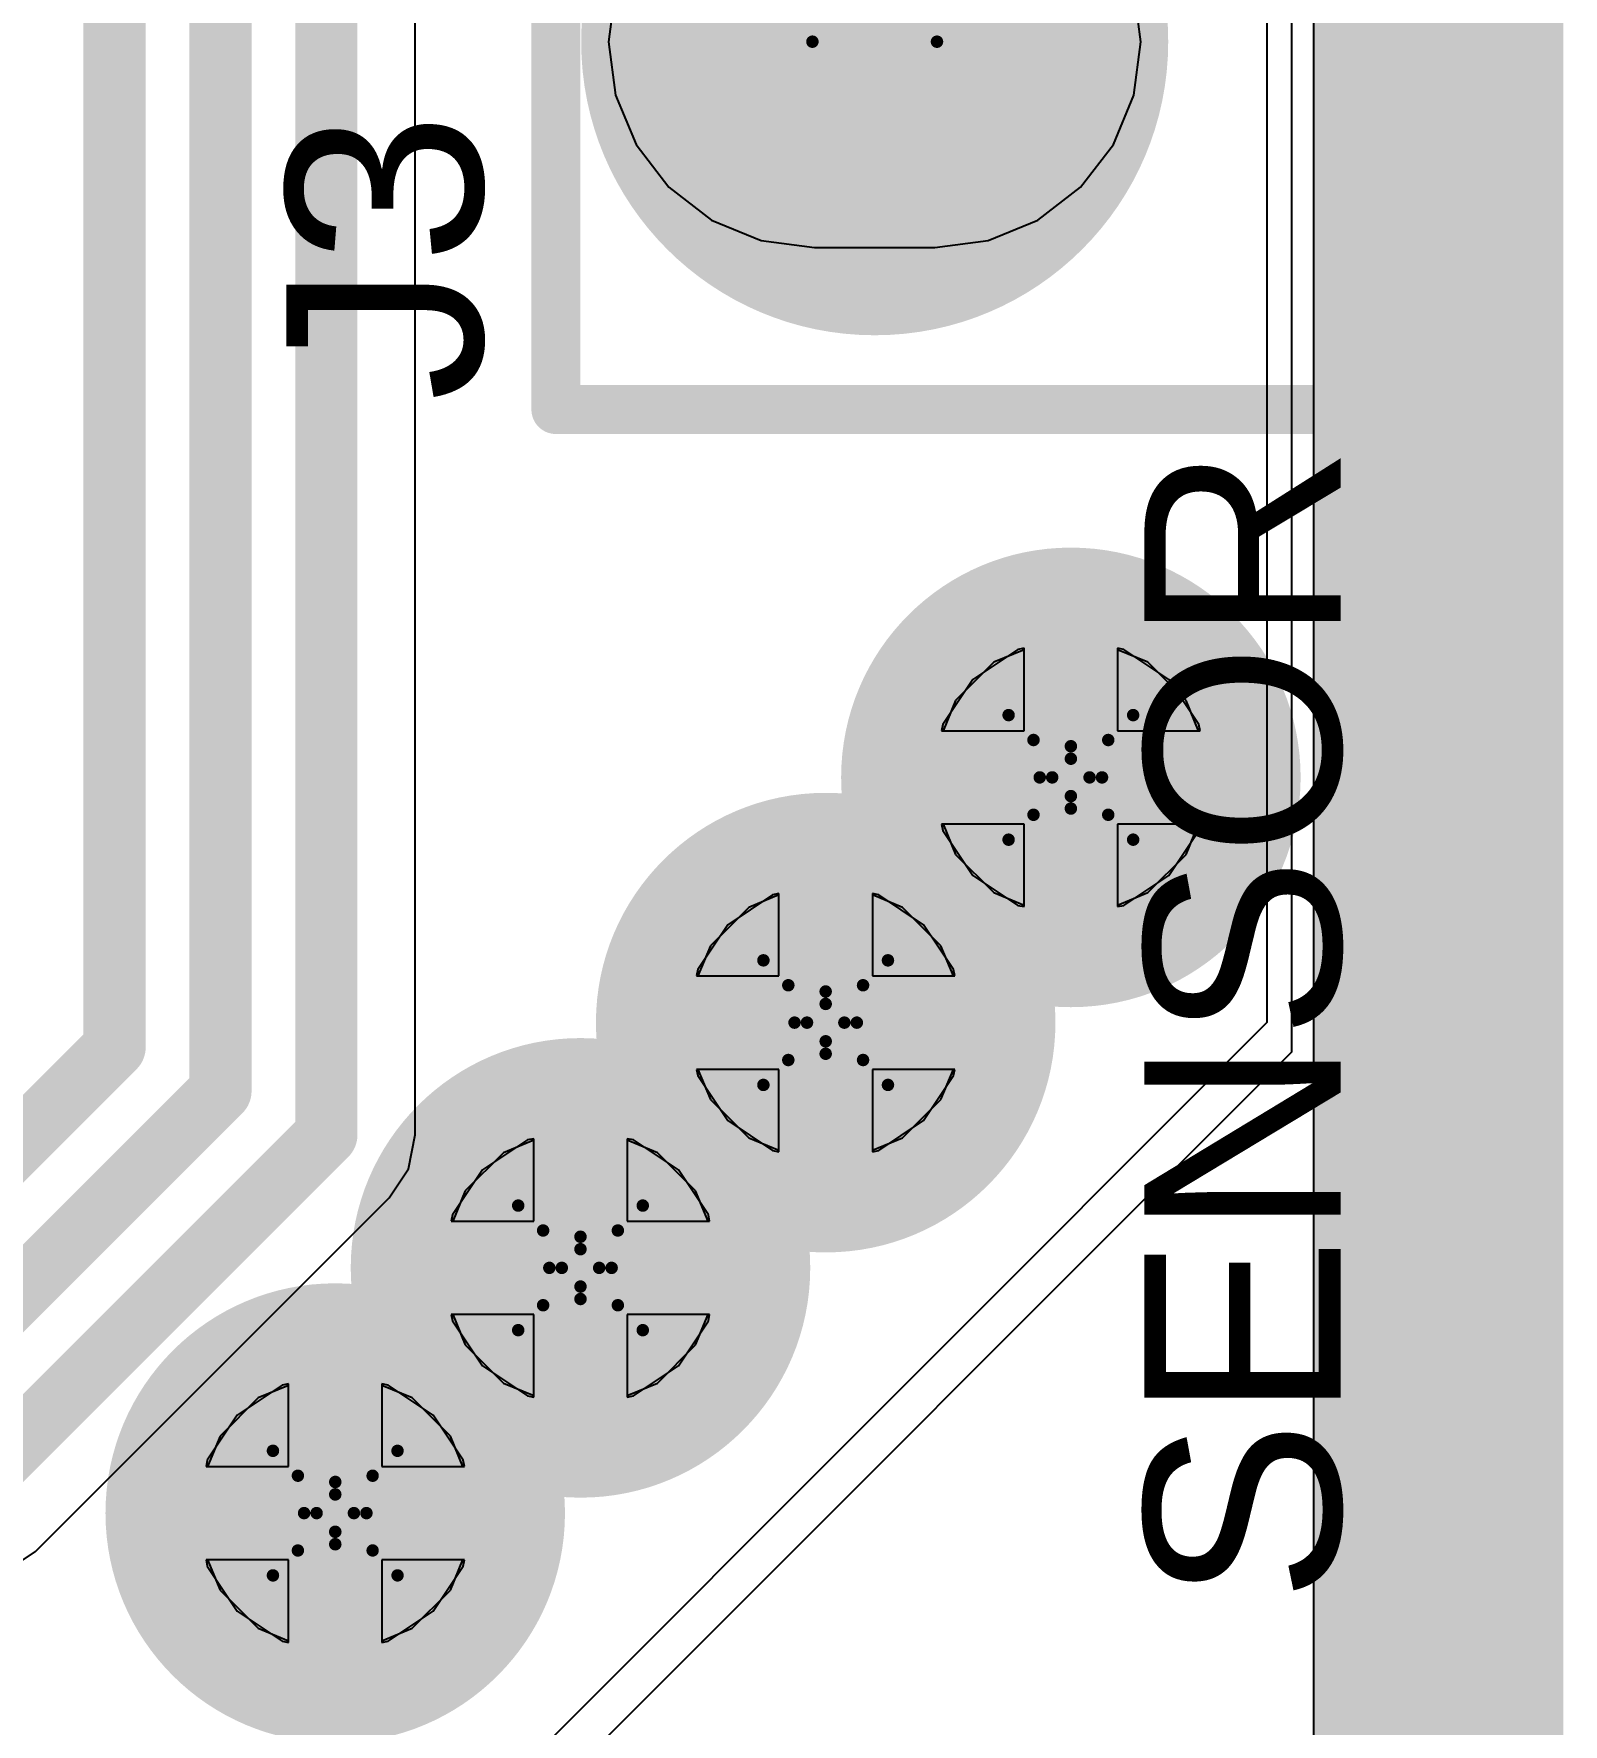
# Model space of a CAD drawing. Header units: millimetres. Extents: x -0.2 to 11.1, y -5.4 to 4.7.
# Drawn here: x 2.4713 to 2.7169, y 1.1 to 1.3713 of the extents above; entities that cross this region are included whole.
import ezdxf

# ---------------------------------------------------------------- set-up
doc = ezdxf.new("R2010")
doc.units = ezdxf.units.MM
doc.header["$MEASUREMENT"] = 0
for name, color, linetype in [('BottomLayer', 5, 'Continuous'), ('BottomSolder', 6, 'Continuous'), ('DrillDrawing', 1, 'Continuous'), ('InternalPlane1', 76, 'Continuous'), ('InternalPlane2', 16, 'Continuous'), ('KeepOutLayer', 6, 'Continuous'), ('Mechanical1', 6, 'Continuous'), ('Mechanical13', 56, 'Continuous'), ('Mechanical3', 76, 'Continuous'), ('Mechanical5', 56, 'Continuous'), ('MultiLayer', 9, 'Continuous'), ('PadHoleLayer', 156, 'Continuous'), ('TopLayer', 1, 'Continuous'), ('TopOverlay', 2, 'Continuous'), ('TopSolder', 216, 'Continuous'), ('ViaHoleLayer', 16, 'Continuous')]:
    doc.layers.add(name, color=color, linetype=linetype)
doc.styles.add('Arial', font='arial.ttf', dxfattribs={"height": 0.2})

# ---------------------------------------------------------------- blocks, each defined once
blk = doc.blocks.new('64800611622_CONN_6PINN_69')
at = {"layer": 'BottomLayer'}
h = blk.add_hatch(color=5, dxfattribs=at)
edge = h.paths.add_edge_path()
edge.add_arc((0.14764, 0.00969), 0.02378, 0, 180)
edge.add_line((0.12386, 0.00969), (0.12386, -0.00969))
edge.add_arc((0.14764, -0.00969), 0.02378, 180, 360)
edge.add_line((0.17142, -0.00969), (0.17142, 0.00969))
at = {"layer": 'BottomSolder'}
h = blk.add_hatch(color=6, dxfattribs=at)
edge = h.paths.add_edge_path()
edge.add_arc((0.14764, 0.00969), 0.02575, 0, 180)
edge.add_line((0.12189, 0.00969), (0.12189, -0.00969))
edge.add_arc((0.14764, -0.00969), 0.02575, 180, 360)
edge.add_line((0.17339, -0.00969), (0.17339, 0.00969))
at = {"layer": 'InternalPlane1'}
h = blk.add_hatch(color=76, dxfattribs=at)
edge = h.paths.add_edge_path()
edge.add_arc((0.14764, 0), 0.04713, 0, 360)
at = {"layer": 'InternalPlane2'}
h = blk.add_hatch(color=16, dxfattribs=at)
edge = h.paths.add_edge_path()
edge.add_arc((0.14764, 0), 0.04713, 0, 360)
at = {"layer": 'MultiLayer'}
h = blk.add_hatch(color=9, dxfattribs=at)
edge = h.paths.add_edge_path()
edge.add_arc((0.14764, 0.00969), 0.02378, 0, 180)
edge.add_line((0.12386, 0.00969), (0.12386, -0.00969))
edge.add_arc((0.14764, -0.00969), 0.02378, 180, 360)
edge.add_line((0.17142, -0.00969), (0.17142, 0.00969))
at = {"layer": 'PadHoleLayer'}
h = blk.add_hatch(color=156, dxfattribs=at)
edge = h.paths.add_edge_path()
edge.add_arc((0.14764, 0), 0.01713, 0, 360)
at = {"layer": 'TopLayer'}
h = blk.add_hatch(color=1, dxfattribs=at)
edge = h.paths.add_edge_path()
edge.add_arc((0.14764, 0.00969), 0.02378, 0, 180)
edge.add_line((0.12386, 0.00969), (0.12386, -0.00969))
edge.add_arc((0.14764, -0.00969), 0.02378, 180, 360)
edge.add_line((0.17142, -0.00969), (0.17142, 0.00969))
at = {"layer": 'TopSolder'}
h = blk.add_hatch(color=216, dxfattribs=at)
edge = h.paths.add_edge_path()
edge.add_arc((0.14764, 0.00969), 0.02575, 0, 180)
edge.add_line((0.12189, 0.00969), (0.12189, -0.00969))
edge.add_arc((0.14764, -0.00969), 0.02575, 180, 360)
edge.add_line((0.17339, -0.00969), (0.17339, 0.00969))
at = {"layer": 'Mechanical1', "const_width": 0.00394}
for points in [[(0.20669, 0.08661), (-0.20669, 0.08661)], [(0.20669, -0.05118), (0.20669, 0.08661)], [(0.20669, -0.05118), (-0.20669, -0.05118)]]:
    blk.add_lwpolyline(points, dxfattribs=at)
at = {"layer": 'Mechanical1', "const_width": 0.00197}
for points in [[(0.20571, 0.08661, 1), (0.20768, 0.08661, 1)], [(0.20571, 0.08661, 1), (0.20768, 0.08661, 1)], [(0.20571, -0.05118, 1), (0.20768, -0.05118, 1)], [(0.20571, -0.05118, 1), (0.20768, -0.05118, 1)]]:
    blk.add_lwpolyline(points, format="xyb", close=True, dxfattribs=at)
at = {"layer": 'Mechanical3', "const_width": 0.00394}
for points in [[(0.20669, 0.08661), (-0.20669, 0.08661)], [(0.20669, -0.05118), (0.20669, 0.08661)], [(0.20669, -0.05118), (-0.20669, -0.05118)]]:
    blk.add_lwpolyline(points, dxfattribs=at)
at = {"layer": 'Mechanical3', "const_width": 0.00197}
for points in [[(0.20571, 0.08661, 1), (0.20768, 0.08661, 1)], [(0.20571, 0.08661, 1), (0.20768, 0.08661, 1)], [(0.20571, -0.05118, 1), (0.20768, -0.05118, 1)], [(0.20571, -0.05118, 1), (0.20768, -0.05118, 1)]]:
    blk.add_lwpolyline(points, format="xyb", close=True, dxfattribs=at)
at = {"layer": 'Mechanical5', "const_width": 0.00394}
for points in [[(0.20669, 0.08661), (-0.20669, 0.08661)], [(0.20669, -0.05118), (0.20669, 0.08661)], [(0.20669, -0.05118), (-0.20669, -0.05118)]]:
    blk.add_lwpolyline(points, dxfattribs=at)
at = {"layer": 'Mechanical5', "const_width": 0.00197}
for points in [[(0.20571, 0.08661, 1), (0.20768, 0.08661, 1)], [(0.20571, 0.08661, 1), (0.20768, 0.08661, 1)], [(0.20571, -0.05118, 1), (0.20768, -0.05118, 1)], [(0.20571, -0.05118, 1), (0.20768, -0.05118, 1)]]:
    blk.add_lwpolyline(points, format="xyb", close=True, dxfattribs=at)
at = {"layer": 'TopOverlay', "const_width": 0.00787}
for points in [[(0.20669, 0.08661), (-0.20669, 0.08661)], [(0.20669, -0.05118), (0.20669, 0.08661)], [(0.20669, -0.05118), (-0.20669, -0.05118)]]:
    blk.add_lwpolyline(points, dxfattribs=at)
at = {"layer": 'TopOverlay', "const_width": 0.00394}
for points in [[(0.20472, 0.08661, 1), (0.20866, 0.08661, 1)], [(0.20472, 0.08661, 1), (0.20866, 0.08661, 1)], [(0.20472, -0.05118, 1), (0.20866, -0.05118, 1)], [(0.20472, -0.05118, 1), (0.20866, -0.05118, 1)]]:
    blk.add_lwpolyline(points, format="xyb", close=True, dxfattribs=at)

msp = doc.modelspace()

# ---------------------------------------------------------------- hatches: boundary and pattern name
at = {"layer": 'BottomLayer'}
h = msp.add_hatch(color=5, dxfattribs=at)
edge = h.paths.add_edge_path()
edge.add_arc((2.6378, 1.25197), 0.01181, 0, 360)
h = msp.add_hatch(color=5, dxfattribs=at)
edge = h.paths.add_edge_path()
edge.add_arc((2.59843, 1.2126), 0.01181, 0, 360)
h = msp.add_hatch(color=5, dxfattribs=at)
edge = h.paths.add_edge_path()
edge.add_arc((2.55906, 1.17323), 0.01181, 0, 360)
h = msp.add_hatch(color=5, dxfattribs=at)
edge = h.paths.add_edge_path()
edge.add_arc((2.51968, 1.13386), 0.01181, 0, 360)
at = {"layer": 'InternalPlane2'}
h = msp.add_hatch(color=16, dxfattribs=at)
edge = h.paths.add_edge_path()
edge.add_arc((2.6378, 1.25197), 0.03689, 0, 360)
h = msp.add_hatch(color=16, dxfattribs=at)
edge = h.paths.add_edge_path()
edge.add_arc((2.59843, 1.2126), 0.03689, 0, 360)
h = msp.add_hatch(color=16, dxfattribs=at)
edge = h.paths.add_edge_path()
edge.add_arc((2.55906, 1.17323), 0.03689, 0, 360)
h = msp.add_hatch(color=16, dxfattribs=at)
edge = h.paths.add_edge_path()
edge.add_arc((2.51968, 1.13386), 0.03689, 0, 360)
at = {"layer": 'TopLayer'}
h = msp.add_hatch(color=1, dxfattribs=at)
edge = h.paths.add_edge_path()
edge.add_arc((2.6378, 1.25197), 0.01181, 0, 360)
h = msp.add_hatch(color=1, dxfattribs=at)
edge = h.paths.add_edge_path()
edge.add_arc((2.59843, 1.2126), 0.01181, 0, 360)
h = msp.add_hatch(color=1, dxfattribs=at)
edge = h.paths.add_edge_path()
edge.add_arc((2.55906, 1.17323), 0.01181, 0, 360)
h = msp.add_hatch(color=1, dxfattribs=at)
edge = h.paths.add_edge_path()
edge.add_arc((2.51968, 1.13386), 0.01181, 0, 360)
at = {"layer": 'ViaHoleLayer'}
h = msp.add_hatch(color=16, dxfattribs=at)
edge = h.paths.add_edge_path()
edge.add_arc((2.6378, 1.25197), 0.00689, 0, 360)
h = msp.add_hatch(color=16, dxfattribs=at)
edge = h.paths.add_edge_path()
edge.add_arc((2.59843, 1.2126), 0.00689, 0, 360)
h = msp.add_hatch(color=16, dxfattribs=at)
edge = h.paths.add_edge_path()
edge.add_arc((2.55906, 1.17323), 0.00689, 0, 360)
h = msp.add_hatch(color=16, dxfattribs=at)
edge = h.paths.add_edge_path()
edge.add_arc((2.51968, 1.13386), 0.00689, 0, 360)

# ---------------------------------------------------------------- linework, layer by layer
at = {"layer": 'BottomLayer'}
for p, q in [((2.66929, 2.34646), (2.66929, 1.2126)), ((2.53253, 1.19458), (2.53253, 1.38242)), ((2.56468, 1.37864), (2.56355, 1.37008)), ((2.64905, 1.37008), (2.64792, 1.37864)), ((2.56355, 1.37008), (2.56468, 1.36152)), ((2.64792, 1.36152), (2.64905, 1.37008)), ((2.56468, 1.36152), (2.56798, 1.35355)), ((2.64462, 1.35355), (2.64792, 1.36152)), ((2.56798, 1.35355), (2.57324, 1.3467)), ((2.63936, 1.3467), (2.64462, 1.35355)), ((2.57324, 1.3467), (2.58008, 1.34145)), ((2.63252, 1.34145), (2.63936, 1.3467)), ((2.58008, 1.34145), (2.58806, 1.33814)), ((2.62454, 1.33814), (2.63252, 1.34145)), ((2.58806, 1.33814), (2.59661, 1.33702)), ((2.61598, 1.33702), (2.62454, 1.33814)), ((2.59661, 1.33702), (2.61598, 1.33702)), ((2.62929, 1.27251), (2.62207, 1.26769)), ((2.6303, 1.27271), (2.62929, 1.27251)), ((2.6303, 1.25947), (2.6303, 1.27271)), ((2.64631, 1.27251), (2.6453, 1.27271)), ((2.6453, 1.27271), (2.6453, 1.25947)), ((2.65352, 1.26769), (2.64631, 1.27251)), ((2.62207, 1.26769), (2.61725, 1.26048)), ((2.65834, 1.26048), (2.65352, 1.26769)), ((2.61725, 1.26048), (2.61705, 1.25947)), ((2.61705, 1.25947), (2.6303, 1.25947)), ((2.6453, 1.25947), (2.65854, 1.25947)), ((2.65854, 1.25947), (2.65834, 1.26048)), ((2.6303, 1.24447), (2.61705, 1.24447)), ((2.61705, 1.24447), (2.61725, 1.24346)), ((2.61725, 1.24346), (2.62207, 1.23624)), ((2.6303, 1.23122), (2.6303, 1.24447)), ((2.65854, 1.24447), (2.6453, 1.24447)), ((2.6453, 1.24447), (2.6453, 1.23122)), ((2.65352, 1.23624), (2.65834, 1.24346)), ((2.65834, 1.24346), (2.65854, 1.24447)), ((2.62207, 1.23624), (2.62929, 1.23142)), ((2.64631, 1.23142), (2.65352, 1.23624)), ((2.58991, 1.23314), (2.5827, 1.22832)), ((2.59093, 1.23334), (2.58991, 1.23314)), ((2.59093, 1.2201), (2.59093, 1.23334)), ((2.60694, 1.23314), (2.60593, 1.23334)), ((2.60593, 1.23334), (2.60593, 1.2201)), ((2.61415, 1.22832), (2.60694, 1.23314)), ((2.62929, 1.23142), (2.6303, 1.23122)), ((2.6453, 1.23122), (2.64631, 1.23142)), ((2.5827, 1.22832), (2.57788, 1.22111)), ((2.61897, 1.22111), (2.61415, 1.22832)), ((2.57788, 1.22111), (2.57768, 1.2201)), ((2.57768, 1.2201), (2.59093, 1.2201)), ((2.60593, 1.2201), (2.61917, 1.2201)), ((2.61917, 1.2201), (2.61897, 1.22111)), ((2.66929, 1.2126), (2.54331, 1.08661)), ((2.59093, 1.2051), (2.57768, 1.2051)), ((2.57768, 1.2051), (2.57788, 1.20409)), ((2.59093, 1.19185), (2.59093, 1.2051)), ((2.61917, 1.2051), (2.60593, 1.2051)), ((2.60593, 1.2051), (2.60593, 1.19185)), ((2.61897, 1.20409), (2.61917, 1.2051)), ((2.57788, 1.20409), (2.5827, 1.19687)), ((2.61415, 1.19687), (2.61897, 1.20409)), ((2.5827, 1.19687), (2.58991, 1.19205)), ((2.60694, 1.19205), (2.61415, 1.19687)), ((2.53144, 1.18912), (2.53253, 1.19458)), ((2.53253, 1.19458), (2.53253, 1.19458)), ((2.55054, 1.19377), (2.54333, 1.18895)), ((2.55156, 1.19397), (2.55054, 1.19377)), ((2.55156, 1.18073), (2.55156, 1.19397)), ((2.56757, 1.19377), (2.56656, 1.19397)), ((2.56656, 1.19397), (2.56656, 1.18073)), ((2.57478, 1.18895), (2.56757, 1.19377)), ((2.58991, 1.19205), (2.59093, 1.19185)), ((2.60593, 1.19185), (2.60694, 1.19205)), ((2.52835, 1.18448), (2.53144, 1.18912)), ((2.54333, 1.18895), (2.53851, 1.18174)), ((2.5796, 1.18174), (2.57478, 1.18895)), ((2.47156, 1.1277), (2.52835, 1.18448)), ((2.52835, 1.18448), (2.52835, 1.18448)), ((2.53851, 1.18174), (2.53831, 1.18073)), ((2.53831, 1.18073), (2.55156, 1.18073)), ((2.56656, 1.18073), (2.5798, 1.18073)), ((2.5798, 1.18073), (2.5796, 1.18174)), ((2.55156, 1.16573), (2.53831, 1.16573)), ((2.53831, 1.16573), (2.53851, 1.16472)), ((2.53851, 1.16472), (2.54333, 1.1575)), ((2.55156, 1.15248), (2.55156, 1.16573)), ((2.5798, 1.16573), (2.56656, 1.16573)), ((2.56656, 1.16573), (2.56656, 1.15248)), ((2.57478, 1.1575), (2.5796, 1.16472)), ((2.5796, 1.16472), (2.5798, 1.16573)), ((2.54333, 1.1575), (2.55054, 1.15268)), ((2.56757, 1.15268), (2.57478, 1.1575)), ((2.51117, 1.1544), (2.50396, 1.14958)), ((2.51219, 1.1546), (2.51117, 1.1544)), ((2.51219, 1.14136), (2.51219, 1.1546)), ((2.5282, 1.1544), (2.52718, 1.1546)), ((2.52718, 1.1546), (2.52718, 1.14136)), ((2.53541, 1.14958), (2.5282, 1.1544)), ((2.55054, 1.15268), (2.55156, 1.15248)), ((2.56656, 1.15248), (2.56757, 1.15268)), ((2.50396, 1.14958), (2.49914, 1.14237)), ((2.54023, 1.14237), (2.53541, 1.14958)), ((2.49914, 1.14237), (2.49894, 1.14136)), ((2.49894, 1.14136), (2.51219, 1.14136)), ((2.52718, 1.14136), (2.54043, 1.14136)), ((2.54043, 1.14136), (2.54023, 1.14237)), ((2.46693, 1.12461), (2.47156, 1.1277)), ((2.51219, 1.12636), (2.49894, 1.12636)), ((2.49894, 1.12636), (2.49914, 1.12535)), ((2.51219, 1.11311), (2.51219, 1.12636)), ((2.54043, 1.12636), (2.52718, 1.12636)), ((2.52718, 1.12636), (2.52718, 1.11311)), ((2.54023, 1.12535), (2.54043, 1.12636)), ((2.49914, 1.12535), (2.50396, 1.11813)), ((2.53541, 1.11813), (2.54023, 1.12535)), ((2.50396, 1.11813), (2.51117, 1.11331)), ((2.5282, 1.11331), (2.53541, 1.11813)), ((2.51117, 1.11331), (2.51219, 1.11311)), ((2.52718, 1.11311), (2.5282, 1.11331))]:
    msp.add_line(p, q, dxfattribs=at)
at = {"layer": 'BottomLayer', "const_width": 0.01}
for points in [[(2.48425, 1.20866), (2.48425, 1.47638)], [(2.50125, 1.20162), (2.50125, 1.43432)], [(2.51825, 1.19458), (2.51825, 1.38833)], [(2.45669, 1.1811), (2.48425, 1.20866)], [(2.46105, 1.16142), (2.50125, 1.20162)], [(2.46147, 1.1378), (2.51825, 1.19458)]]:
    msp.add_lwpolyline(points, dxfattribs=at)
at = {"layer": 'BottomLayer', "const_width": 0.005}
for points in [[(2.48175, 1.20866, 1), (2.48675, 1.20866, 1)], [(2.48175, 1.20866, 1), (2.48675, 1.20866, 1)], [(2.49875, 1.20162, 1), (2.50375, 1.20162, 1)], [(2.49875, 1.20162, 1), (2.50375, 1.20162, 1)], [(2.51575, 1.19458, 1), (2.52075, 1.19458, 1)], [(2.51575, 1.19458, 1), (2.52075, 1.19458, 1)]]:
    msp.add_lwpolyline(points, format="xyb", close=True, dxfattribs=at)
at = {"layer": 'DrillDrawing'}
for points, const_width in [([(2.6163, 1.37008, 1), (2.5963, 1.37008, 1)], 0.002), ([(2.5958, 1.37008, 1), (2.5968, 1.37008, 1)], 0.001), ([(2.6158, 1.37008, 1), (2.6168, 1.37008, 1)], 0.001), ([(2.6273, 1.26197, 1), (2.6283, 1.26197, 1)], 0.001), ([(2.6273, 1.26197, 1), (2.6283, 1.26197, 1)], 0.001), ([(2.6473, 1.26197, 1), (2.6483, 1.26197, 1)], 0.001), ([(2.6473, 1.26197, 1), (2.6483, 1.26197, 1)], 0.001), ([(2.6313, 1.25797, 1), (2.6323, 1.25797, 1)], 0.001), ([(2.6313, 1.25797, 1), (2.6323, 1.25797, 1)], 0.001), ([(2.6373, 1.25697, 1), (2.6383, 1.25697, 1)], 0.001), ([(2.6373, 1.25697, 1), (2.6383, 1.25697, 1)], 0.001), ([(2.6433, 1.25797, 1), (2.6443, 1.25797, 1)], 0.001), ([(2.6433, 1.25797, 1), (2.6443, 1.25797, 1)], 0.001), ([(2.6373, 1.25497, 1), (2.6383, 1.25497, 1)], 0.001), ([(2.6373, 1.25497, 1), (2.6383, 1.25497, 1)], 0.001), ([(2.6323, 1.25197, 1), (2.6333, 1.25197, 1)], 0.001), ([(2.6323, 1.25197, 1), (2.6333, 1.25197, 1)], 0.001), ([(2.6343, 1.25197, 1), (2.6353, 1.25197, 1)], 0.001), ([(2.6343, 1.25197, 1), (2.6353, 1.25197, 1)], 0.001), ([(2.6403, 1.25197, 1), (2.6413, 1.25197, 1)], 0.001), ([(2.6403, 1.25197, 1), (2.6413, 1.25197, 1)], 0.001), ([(2.6423, 1.25197, 1), (2.6433, 1.25197, 1)], 0.001), ([(2.6423, 1.25197, 1), (2.6433, 1.25197, 1)], 0.001), ([(2.6373, 1.24897, 1), (2.6383, 1.24897, 1)], 0.001), ([(2.6373, 1.24897, 1), (2.6383, 1.24897, 1)], 0.001), ([(2.6313, 1.24597, 1), (2.6323, 1.24597, 1)], 0.001), ([(2.6313, 1.24597, 1), (2.6323, 1.24597, 1)], 0.001), ([(2.6373, 1.24697, 1), (2.6383, 1.24697, 1)], 0.001), ([(2.6373, 1.24697, 1), (2.6383, 1.24697, 1)], 0.001), ([(2.6433, 1.24597, 1), (2.6443, 1.24597, 1)], 0.001), ([(2.6433, 1.24597, 1), (2.6443, 1.24597, 1)], 0.001), ([(2.6273, 1.24197, 1), (2.6283, 1.24197, 1)], 0.001), ([(2.6273, 1.24197, 1), (2.6283, 1.24197, 1)], 0.001), ([(2.6473, 1.24197, 1), (2.6483, 1.24197, 1)], 0.001), ([(2.6473, 1.24197, 1), (2.6483, 1.24197, 1)], 0.001), ([(2.58793, 1.2226, 1), (2.58893, 1.2226, 1)], 0.001), ([(2.58793, 1.2226, 1), (2.58893, 1.2226, 1)], 0.001), ([(2.60793, 1.2226, 1), (2.60893, 1.2226, 1)], 0.001), ([(2.60793, 1.2226, 1), (2.60893, 1.2226, 1)], 0.001), ([(2.59193, 1.2186, 1), (2.59293, 1.2186, 1)], 0.001), ([(2.59193, 1.2186, 1), (2.59293, 1.2186, 1)], 0.001), ([(2.59793, 1.2176, 1), (2.59893, 1.2176, 1)], 0.001), ([(2.59793, 1.2176, 1), (2.59893, 1.2176, 1)], 0.001), ([(2.60393, 1.2186, 1), (2.60493, 1.2186, 1)], 0.001), ([(2.60393, 1.2186, 1), (2.60493, 1.2186, 1)], 0.001), ([(2.59793, 1.2156, 1), (2.59893, 1.2156, 1)], 0.001), ([(2.59793, 1.2156, 1), (2.59893, 1.2156, 1)], 0.001), ([(2.59293, 1.2126, 1), (2.59393, 1.2126, 1)], 0.001), ([(2.59293, 1.2126, 1), (2.59393, 1.2126, 1)], 0.001), ([(2.59493, 1.2126, 1), (2.59593, 1.2126, 1)], 0.001), ([(2.59493, 1.2126, 1), (2.59593, 1.2126, 1)], 0.001), ([(2.60093, 1.2126, 1), (2.60193, 1.2126, 1)], 0.001), ([(2.60093, 1.2126, 1), (2.60193, 1.2126, 1)], 0.001), ([(2.60293, 1.2126, 1), (2.60393, 1.2126, 1)], 0.001), ([(2.60293, 1.2126, 1), (2.60393, 1.2126, 1)], 0.001), ([(2.59793, 1.2096, 1), (2.59893, 1.2096, 1)], 0.001), ([(2.59793, 1.2096, 1), (2.59893, 1.2096, 1)], 0.001), ([(2.59793, 1.2076, 1), (2.59893, 1.2076, 1)], 0.001), ([(2.59793, 1.2076, 1), (2.59893, 1.2076, 1)], 0.001), ([(2.59193, 1.2066, 1), (2.59293, 1.2066, 1)], 0.001), ([(2.59193, 1.2066, 1), (2.59293, 1.2066, 1)], 0.001), ([(2.60393, 1.2066, 1), (2.60493, 1.2066, 1)], 0.001), ([(2.60393, 1.2066, 1), (2.60493, 1.2066, 1)], 0.001), ([(2.58793, 1.2026, 1), (2.58893, 1.2026, 1)], 0.001), ([(2.58793, 1.2026, 1), (2.58893, 1.2026, 1)], 0.001), ([(2.60793, 1.2026, 1), (2.60893, 1.2026, 1)], 0.001), ([(2.60793, 1.2026, 1), (2.60893, 1.2026, 1)], 0.001), ([(2.54856, 1.18323, 1), (2.54956, 1.18323, 1)], 0.001), ([(2.54856, 1.18323, 1), (2.54956, 1.18323, 1)], 0.001), ([(2.56856, 1.18323, 1), (2.56956, 1.18323, 1)], 0.001), ([(2.56856, 1.18323, 1), (2.56956, 1.18323, 1)], 0.001), ([(2.55256, 1.17923, 1), (2.55356, 1.17923, 1)], 0.001), ([(2.55256, 1.17923, 1), (2.55356, 1.17923, 1)], 0.001), ([(2.55856, 1.17823, 1), (2.55956, 1.17823, 1)], 0.001), ([(2.55856, 1.17823, 1), (2.55956, 1.17823, 1)], 0.001), ([(2.56456, 1.17923, 1), (2.56556, 1.17923, 1)], 0.001), ([(2.56456, 1.17923, 1), (2.56556, 1.17923, 1)], 0.001), ([(2.55856, 1.17623, 1), (2.55956, 1.17623, 1)], 0.001), ([(2.55856, 1.17623, 1), (2.55956, 1.17623, 1)], 0.001), ([(2.55356, 1.17323, 1), (2.55456, 1.17323, 1)], 0.001), ([(2.55356, 1.17323, 1), (2.55456, 1.17323, 1)], 0.001), ([(2.55556, 1.17323, 1), (2.55656, 1.17323, 1)], 0.001), ([(2.55556, 1.17323, 1), (2.55656, 1.17323, 1)], 0.001), ([(2.56156, 1.17323, 1), (2.56256, 1.17323, 1)], 0.001), ([(2.56156, 1.17323, 1), (2.56256, 1.17323, 1)], 0.001), ([(2.56356, 1.17323, 1), (2.56456, 1.17323, 1)], 0.001), ([(2.56356, 1.17323, 1), (2.56456, 1.17323, 1)], 0.001), ([(2.55856, 1.17023, 1), (2.55956, 1.17023, 1)], 0.001), ([(2.55856, 1.17023, 1), (2.55956, 1.17023, 1)], 0.001), ([(2.55256, 1.16723, 1), (2.55356, 1.16723, 1)], 0.001), ([(2.55256, 1.16723, 1), (2.55356, 1.16723, 1)], 0.001), ([(2.55856, 1.16823, 1), (2.55956, 1.16823, 1)], 0.001), ([(2.55856, 1.16823, 1), (2.55956, 1.16823, 1)], 0.001), ([(2.56456, 1.16723, 1), (2.56556, 1.16723, 1)], 0.001), ([(2.56456, 1.16723, 1), (2.56556, 1.16723, 1)], 0.001), ([(2.54856, 1.16323, 1), (2.54956, 1.16323, 1)], 0.001), ([(2.54856, 1.16323, 1), (2.54956, 1.16323, 1)], 0.001), ([(2.56856, 1.16323, 1), (2.56956, 1.16323, 1)], 0.001), ([(2.56856, 1.16323, 1), (2.56956, 1.16323, 1)], 0.001), ([(2.50918, 1.14386, 1), (2.51018, 1.14386, 1)], 0.001), ([(2.50918, 1.14386, 1), (2.51018, 1.14386, 1)], 0.001), ([(2.52919, 1.14386, 1), (2.53018, 1.14386, 1)], 0.001), ([(2.52919, 1.14386, 1), (2.53018, 1.14386, 1)], 0.001), ([(2.51319, 1.13986, 1), (2.51418, 1.13986, 1)], 0.001), ([(2.51319, 1.13986, 1), (2.51418, 1.13986, 1)], 0.001), ([(2.51918, 1.13886, 1), (2.52019, 1.13886, 1)], 0.001), ([(2.51918, 1.13886, 1), (2.52019, 1.13886, 1)], 0.001), ([(2.52519, 1.13986, 1), (2.52618, 1.13986, 1)], 0.001), ([(2.52519, 1.13986, 1), (2.52618, 1.13986, 1)], 0.001), ([(2.51918, 1.13686, 1), (2.52019, 1.13686, 1)], 0.001), ([(2.51918, 1.13686, 1), (2.52019, 1.13686, 1)], 0.001), ([(2.51418, 1.13386, 1), (2.51518, 1.13386, 1)], 0.001), ([(2.51418, 1.13386, 1), (2.51518, 1.13386, 1)], 0.001), ([(2.51619, 1.13386, 1), (2.51719, 1.13386, 1)], 0.001), ([(2.51619, 1.13386, 1), (2.51719, 1.13386, 1)], 0.001), ([(2.52218, 1.13386, 1), (2.52318, 1.13386, 1)], 0.001), ([(2.52218, 1.13386, 1), (2.52318, 1.13386, 1)], 0.001), ([(2.52419, 1.13386, 1), (2.52519, 1.13386, 1)], 0.001), ([(2.52419, 1.13386, 1), (2.52519, 1.13386, 1)], 0.001), ([(2.51918, 1.13086, 1), (2.52019, 1.13086, 1)], 0.001), ([(2.51918, 1.13086, 1), (2.52019, 1.13086, 1)], 0.001), ([(2.51918, 1.12886, 1), (2.52019, 1.12886, 1)], 0.001), ([(2.51918, 1.12886, 1), (2.52019, 1.12886, 1)], 0.001), ([(2.51319, 1.12786, 1), (2.51418, 1.12786, 1)], 0.001), ([(2.51319, 1.12786, 1), (2.51418, 1.12786, 1)], 0.001), ([(2.52519, 1.12786, 1), (2.52618, 1.12786, 1)], 0.001), ([(2.52519, 1.12786, 1), (2.52618, 1.12786, 1)], 0.001), ([(2.50918, 1.12386, 1), (2.51018, 1.12386, 1)], 0.001), ([(2.50918, 1.12386, 1), (2.51018, 1.12386, 1)], 0.001), ([(2.52919, 1.12386, 1), (2.53018, 1.12386, 1)], 0.001), ([(2.52919, 1.12386, 1), (2.53018, 1.12386, 1)], 0.001)]:
    msp.add_lwpolyline(points, format="xyb", close=True, dxfattribs=dict(at, const_width=const_width))
at = {"layer": 'DrillDrawing', "const_width": 0.002}
for points in [[(2.6278, 1.26197), (2.6378, 1.25697)], [(2.6278, 1.26197), (2.6328, 1.25197)], [(2.6378, 1.25697), (2.6478, 1.26197)], [(2.6428, 1.25197), (2.6478, 1.26197)], [(2.6318, 1.25797), (2.6378, 1.25497)], [(2.6318, 1.25797), (2.6348, 1.25197)], [(2.6378, 1.25497), (2.6438, 1.25797)], [(2.6408, 1.25197), (2.6438, 1.25797)], [(2.6278, 1.24197), (2.6328, 1.25197)], [(2.6318, 1.24597), (2.6348, 1.25197)], [(2.6408, 1.25197), (2.6438, 1.24597)], [(2.6428, 1.25197), (2.6478, 1.24197)], [(2.6318, 1.24597), (2.6378, 1.24897)], [(2.6378, 1.24897), (2.6438, 1.24597)], [(2.6278, 1.24197), (2.6378, 1.24697)], [(2.6378, 1.24697), (2.6478, 1.24197)], [(2.58843, 1.2226), (2.59843, 1.2176)], [(2.58843, 1.2226), (2.59343, 1.2126)], [(2.59843, 1.2176), (2.60843, 1.2226)], [(2.60343, 1.2126), (2.60843, 1.2226)], [(2.59243, 1.2186), (2.59843, 1.2156)], [(2.59243, 1.2186), (2.59543, 1.2126)], [(2.59843, 1.2156), (2.60443, 1.2186)], [(2.60143, 1.2126), (2.60443, 1.2186)], [(2.58843, 1.2026), (2.59343, 1.2126)], [(2.59243, 1.2066), (2.59543, 1.2126)], [(2.60143, 1.2126), (2.60443, 1.2066)], [(2.60343, 1.2126), (2.60843, 1.2026)], [(2.59243, 1.2066), (2.59843, 1.2096)], [(2.59843, 1.2096), (2.60443, 1.2066)], [(2.58843, 1.2026), (2.59843, 1.2076)], [(2.59843, 1.2076), (2.60843, 1.2026)], [(2.54906, 1.18323), (2.55906, 1.17823)], [(2.54906, 1.18323), (2.55406, 1.17323)], [(2.55906, 1.17823), (2.56906, 1.18323)], [(2.56406, 1.17323), (2.56906, 1.18323)], [(2.55306, 1.17923), (2.55906, 1.17623)], [(2.55306, 1.17923), (2.55606, 1.17323)], [(2.55906, 1.17623), (2.56506, 1.17923)], [(2.56206, 1.17323), (2.56506, 1.17923)], [(2.54906, 1.16323), (2.55406, 1.17323)], [(2.55306, 1.16723), (2.55606, 1.17323)], [(2.56206, 1.17323), (2.56506, 1.16723)], [(2.56406, 1.17323), (2.56906, 1.16323)], [(2.55306, 1.16723), (2.55906, 1.17023)], [(2.55906, 1.17023), (2.56506, 1.16723)], [(2.54906, 1.16323), (2.55906, 1.16823)], [(2.55906, 1.16823), (2.56906, 1.16323)], [(2.50969, 1.14386), (2.51968, 1.13886)], [(2.50969, 1.14386), (2.51469, 1.13386)], [(2.51968, 1.13886), (2.52969, 1.14386)], [(2.52468, 1.13386), (2.52969, 1.14386)], [(2.51369, 1.13986), (2.51968, 1.13686)], [(2.51369, 1.13986), (2.51668, 1.13386)], [(2.51968, 1.13686), (2.52569, 1.13986)], [(2.52269, 1.13386), (2.52569, 1.13986)], [(2.50969, 1.12386), (2.51469, 1.13386)], [(2.51369, 1.12786), (2.51668, 1.13386)], [(2.52269, 1.13386), (2.52569, 1.12786)], [(2.52468, 1.13386), (2.52969, 1.12386)], [(2.51369, 1.12786), (2.51968, 1.13086)], [(2.51968, 1.13086), (2.52569, 1.12786)], [(2.50969, 1.12386), (2.51968, 1.12886)], [(2.51968, 1.12886), (2.52969, 1.12386)]]:
    msp.add_lwpolyline(points, dxfattribs=at)
at = {"layer": 'InternalPlane1'}
msp.add_line((2.67675, 2.62205), (2.67675, 1.05159), dxfattribs=at)
at = {"layer": 'InternalPlane1', "const_width": 0.04}
msp.add_lwpolyline([(2.69685, 1.0315), (2.69685, 3.6063)], dxfattribs=at)
at = {"layer": 'InternalPlane1', "const_width": 0.01}
for points in [[(2.6286, 1.27724, -0.176327), (2.64699, 1.27724)], [(2.61253, 1.24277, -0.176327), (2.61253, 1.26117)], [(2.66306, 1.26117, -0.176327), (2.66306, 1.24277)], [(2.58923, 1.23787, -0.176327), (2.60762, 1.23787)], [(2.64699, 1.2267, -0.176327), (2.6286, 1.2267)], [(2.57316, 1.2034, -0.176327), (2.57316, 1.2218)], [(2.62369, 1.2218, -0.176327), (2.62369, 1.2034)], [(2.54986, 1.1985, -0.176327), (2.56825, 1.1985)], [(2.60762, 1.18733, -0.176327), (2.58923, 1.18733)], [(2.53379, 1.16403, -0.176327), (2.53379, 1.18243)], [(2.58432, 1.18243, -0.176327), (2.58432, 1.16403)], [(2.51049, 1.15913, -0.176327), (2.52888, 1.15913)], [(2.56825, 1.14796, -0.176327), (2.54986, 1.14796)], [(2.49442, 1.12466, -0.176327), (2.49442, 1.14306)], [(2.54495, 1.14306, -0.176327), (2.54495, 1.12466)], [(2.52888, 1.10859, -0.176327), (2.51049, 1.10859)]]:
    msp.add_lwpolyline(points, format="xyb", dxfattribs=at)
at = {"layer": 'InternalPlane1', "const_width": 0.005}
for points in [[(2.6261, 1.27724, 1), (2.6311, 1.27724, 1)], [(2.64449, 1.27724, 1), (2.64949, 1.27724, 1)], [(2.61003, 1.26117, 1), (2.61503, 1.26117, 1)], [(2.66056, 1.26117, 1), (2.66556, 1.26117, 1)], [(2.61003, 1.24277, 1), (2.61503, 1.24277, 1)], [(2.66056, 1.24277, 1), (2.66556, 1.24277, 1)], [(2.58673, 1.23787, 1), (2.59173, 1.23787, 1)], [(2.60512, 1.23787, 1), (2.61012, 1.23787, 1)], [(2.6261, 1.2267, 1), (2.6311, 1.2267, 1)], [(2.64449, 1.2267, 1), (2.64949, 1.2267, 1)], [(2.57066, 1.2218, 1), (2.57566, 1.2218, 1)], [(2.62119, 1.2218, 1), (2.62619, 1.2218, 1)], [(2.57066, 1.2034, 1), (2.57566, 1.2034, 1)], [(2.62119, 1.2034, 1), (2.62619, 1.2034, 1)], [(2.54736, 1.1985, 1), (2.55236, 1.1985, 1)], [(2.56575, 1.1985, 1), (2.57075, 1.1985, 1)], [(2.58673, 1.18733, 1), (2.59173, 1.18733, 1)], [(2.60512, 1.18733, 1), (2.61012, 1.18733, 1)], [(2.53129, 1.18243, 1), (2.53629, 1.18243, 1)], [(2.58182, 1.18243, 1), (2.58682, 1.18243, 1)], [(2.53129, 1.16403, 1), (2.53629, 1.16403, 1)], [(2.58182, 1.16403, 1), (2.58682, 1.16403, 1)], [(2.50799, 1.15913, 1), (2.51299, 1.15913, 1)], [(2.52638, 1.15913, 1), (2.53138, 1.15913, 1)], [(2.54736, 1.14796, 1), (2.55236, 1.14796, 1)], [(2.56575, 1.14796, 1), (2.57075, 1.14796, 1)], [(2.49192, 1.14306, 1), (2.49692, 1.14306, 1)], [(2.54245, 1.14306, 1), (2.54745, 1.14306, 1)], [(2.49192, 1.12466, 1), (2.49692, 1.12466, 1)], [(2.54245, 1.12466, 1), (2.54745, 1.12466, 1)], [(2.50799, 1.10859, 1), (2.51299, 1.10859, 1)], [(2.52638, 1.10859, 1), (2.53138, 1.10859, 1)]]:
    msp.add_lwpolyline(points, format="xyb", close=True, dxfattribs=at)
at = {"layer": 'InternalPlane2'}
msp.add_line((2.67675, 2.36093), (2.67675, 1.05159), dxfattribs=at)
at = {"layer": 'InternalPlane2', "const_width": 0.04}
msp.add_lwpolyline([(2.69685, 1.0315), (2.69685, 3.6063)], dxfattribs=at)
at = {"layer": 'KeepOutLayer', "const_width": 0.01}
msp.add_lwpolyline([(2.69685, 1.02756), (2.69685, 3.6063)], dxfattribs=at)
at = {"layer": 'Mechanical13', "const_width": 0.016}
msp.add_lwpolyline([(2.70472, 1.03937), (2.70472, 3.61417)], dxfattribs=at)
at = {"layer": 'TopLayer'}
for p, q in [((2.67323, 2.26772), (2.67323, 1.20785)), ((2.56468, 1.37864), (2.56355, 1.37008)), ((2.64905, 1.37008), (2.64792, 1.37864)), ((2.56355, 1.37008), (2.56468, 1.36152)), ((2.64792, 1.36152), (2.64905, 1.37008)), ((2.56468, 1.36152), (2.56798, 1.35355)), ((2.64462, 1.35355), (2.64792, 1.36152)), ((2.56798, 1.35355), (2.57324, 1.3467)), ((2.63936, 1.3467), (2.64462, 1.35355)), ((2.57324, 1.3467), (2.58008, 1.34145)), ((2.63252, 1.34145), (2.63936, 1.3467)), ((2.58008, 1.34145), (2.58806, 1.33814)), ((2.62454, 1.33814), (2.63252, 1.34145)), ((2.58806, 1.33814), (2.59661, 1.33702)), ((2.61598, 1.33702), (2.62454, 1.33814)), ((2.59661, 1.33702), (2.61598, 1.33702)), ((2.62544, 1.27046), (2.6193, 1.26432)), ((2.6303, 1.27247), (2.62544, 1.27046)), ((2.6303, 1.25947), (2.6303, 1.27247)), ((2.65015, 1.27046), (2.6453, 1.27247)), ((2.6453, 1.27247), (2.6453, 1.25947)), ((2.65629, 1.26432), (2.65015, 1.27046)), ((2.6193, 1.26432), (2.61729, 1.25947)), ((2.6583, 1.25947), (2.65629, 1.26432)), ((2.61729, 1.25947), (2.6303, 1.25947)), ((2.6453, 1.25947), (2.6583, 1.25947)), ((2.6303, 1.24447), (2.61729, 1.24447)), ((2.61729, 1.24447), (2.6193, 1.23961)), ((2.6303, 1.23147), (2.6303, 1.24447)), ((2.6583, 1.24447), (2.6453, 1.24447)), ((2.6453, 1.24447), (2.6453, 1.23147)), ((2.65629, 1.23961), (2.6583, 1.24447)), ((2.6193, 1.23961), (2.62544, 1.23348)), ((2.65015, 1.23348), (2.65629, 1.23961)), ((2.59093, 1.2331), (2.58607, 1.23109)), ((2.59093, 1.2201), (2.59093, 1.2331)), ((2.61078, 1.23109), (2.60593, 1.2331)), ((2.60593, 1.2331), (2.60593, 1.2201)), ((2.62544, 1.23348), (2.6303, 1.23147)), ((2.6453, 1.23147), (2.65015, 1.23348)), ((2.58607, 1.23109), (2.57993, 1.22495)), ((2.61692, 1.22495), (2.61078, 1.23109)), ((2.57993, 1.22495), (2.57792, 1.2201)), ((2.61893, 1.2201), (2.61692, 1.22495)), ((2.57792, 1.2201), (2.59093, 1.2201)), ((2.60593, 1.2201), (2.61893, 1.2201)), ((2.67323, 1.20785), (2.54806, 1.08268)), ((2.59093, 1.2051), (2.57792, 1.2051)), ((2.57792, 1.2051), (2.57993, 1.20024)), ((2.59093, 1.1921), (2.59093, 1.2051)), ((2.61893, 1.2051), (2.60593, 1.2051)), ((2.60593, 1.2051), (2.60593, 1.1921)), ((2.61692, 1.20024), (2.61893, 1.2051)), ((2.57993, 1.20024), (2.58607, 1.19411)), ((2.61078, 1.19411), (2.61692, 1.20024)), ((2.58607, 1.19411), (2.59093, 1.1921)), ((2.60593, 1.1921), (2.61078, 1.19411)), ((2.5467, 1.19172), (2.54056, 1.18558)), ((2.55156, 1.19373), (2.5467, 1.19172)), ((2.55156, 1.18073), (2.55156, 1.19373)), ((2.57141, 1.19172), (2.56656, 1.19373)), ((2.56656, 1.19373), (2.56656, 1.18073)), ((2.57755, 1.18558), (2.57141, 1.19172)), ((2.54056, 1.18558), (2.53855, 1.18073)), ((2.57956, 1.18073), (2.57755, 1.18558)), ((2.53855, 1.18073), (2.55156, 1.18073)), ((2.56656, 1.18073), (2.57956, 1.18073)), ((2.55156, 1.16573), (2.53855, 1.16573)), ((2.53855, 1.16573), (2.54056, 1.16087)), ((2.55156, 1.15273), (2.55156, 1.16573)), ((2.57956, 1.16573), (2.56656, 1.16573)), ((2.56656, 1.16573), (2.56656, 1.15273)), ((2.57755, 1.16087), (2.57956, 1.16573)), ((2.54056, 1.16087), (2.5467, 1.15474)), ((2.57141, 1.15474), (2.57755, 1.16087)), ((2.51219, 1.15436), (2.50733, 1.15235)), ((2.51219, 1.14136), (2.51219, 1.15436)), ((2.53204, 1.15235), (2.52718, 1.15436)), ((2.52718, 1.15436), (2.52718, 1.14136)), ((2.5467, 1.15474), (2.55156, 1.15273)), ((2.56656, 1.15273), (2.57141, 1.15474)), ((2.50733, 1.15235), (2.50119, 1.14621)), ((2.53818, 1.14621), (2.53204, 1.15235)), ((2.50119, 1.14621), (2.49918, 1.14136)), ((2.54019, 1.14136), (2.53818, 1.14621)), ((2.49918, 1.14136), (2.51219, 1.14136)), ((2.52718, 1.14136), (2.54019, 1.14136)), ((2.51219, 1.12636), (2.49918, 1.12636)), ((2.49918, 1.12636), (2.50119, 1.1215)), ((2.51219, 1.11336), (2.51219, 1.12636)), ((2.54019, 1.12636), (2.52718, 1.12636)), ((2.52718, 1.12636), (2.52718, 1.11336)), ((2.53818, 1.1215), (2.54019, 1.12636)), ((2.50119, 1.1215), (2.50733, 1.11537)), ((2.53204, 1.11537), (2.53818, 1.1215)), ((2.50733, 1.11537), (2.51219, 1.11336)), ((2.52718, 1.11336), (2.53204, 1.11537))]:
    msp.add_line(p, q, dxfattribs=at)

# ---------------------------------------------------------------- block references
at = {"rotation": 270}
msp.add_blockref('64800611622_CONN_6PINN_69', (2.6063, 1.51772), dxfattribs=at)

# ---------------------------------------------------------------- texts
at = {"layer": 'TopOverlay', "style": 'Arial'}
for s, p in [('J3', (2.5433, 1.31234)), ('SENSOR', (2.6811, 1.11945))]:
    msp.add_text(s, height=0.031496, rotation=90, dxfattribs=at).set_placement(p)

doc.saveas('drawing.dxf')
